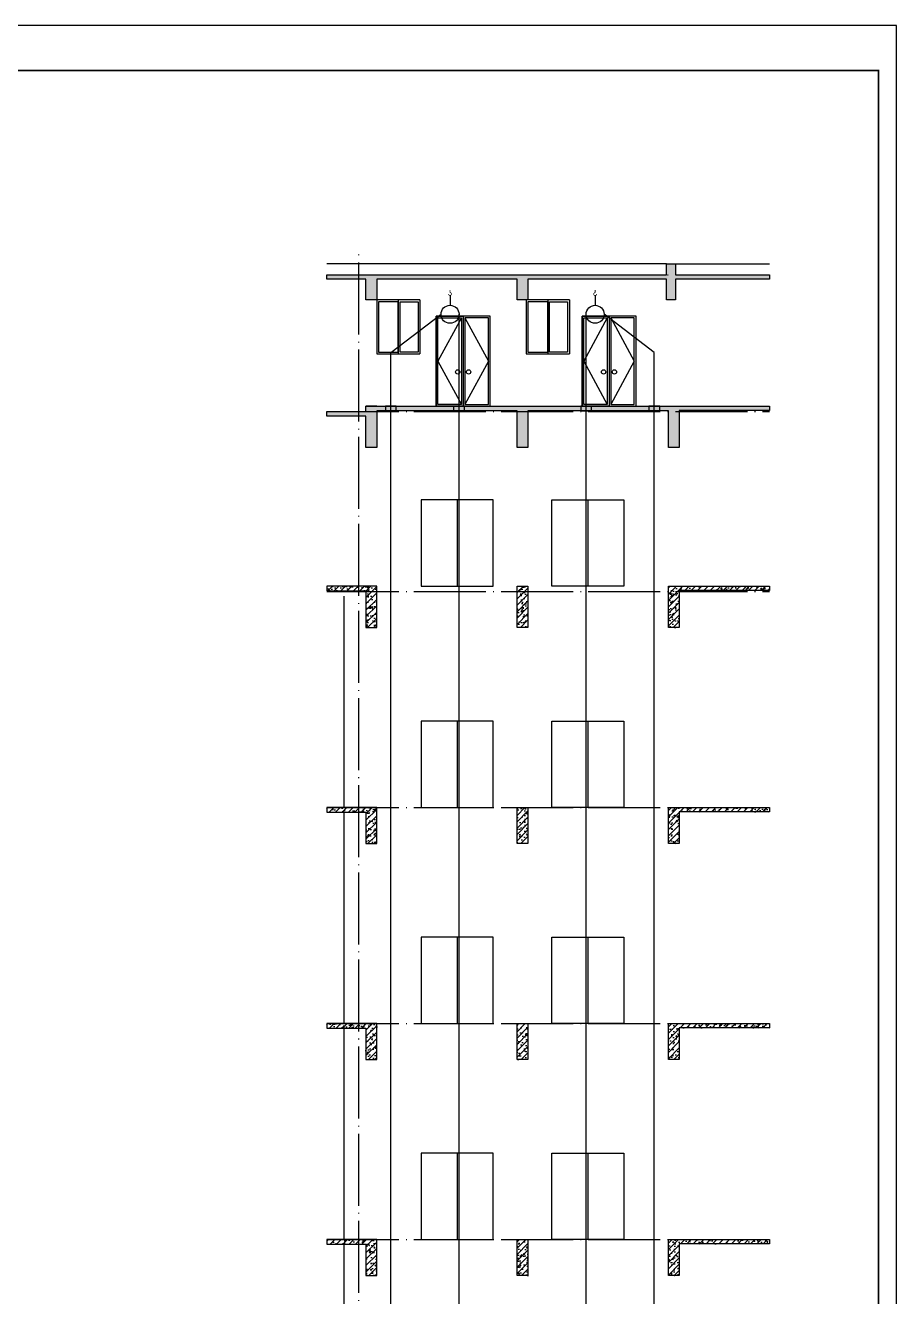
# Model space of a CAD drawing. Extents: x 6843040 to 15500510, y -6507076 to -4940511.
# Drawn here: x 7805417 to 7829606, y -6064903 to -6029593 of the extents above; entities that cross this region are included whole.
import ezdxf

# ---------------------------------------------------------------- set-up
doc = ezdxf.new("R2010")
doc.units = 0
doc.header["$LTSCALE"] = 1000
doc.header["$MEASUREMENT"] = 0
doc.linetypes.add('DOTE', pattern=[2.42, 2, -0.2, 0.02, -0.2])
for name, color, linetype in [('COLUMN', 10, 'Continuous'), ('DOTE', 8, 'DOTE'), ('E_LINE_4', 5, 'Continuous'), ('E_LINE_5', 8, 'Continuous'), ('PUB_HATCH', 8, 'Continuous'), ('PUB_TITLE', 4, 'Continuous'), ('STAIR', 2, 'Continuous'), ('WINDOW', 4, 'Continuous')]:
    doc.layers.add(name, color=color, linetype=linetype)
pattern_1 = [(45, (0, 0), (-88.3883476, 88.3883476), []), (50, (0, 0), (358.630091, -31.3760675), [37.5, -412.5]), (355, (0, 0), (-69.375667, 376.096067), [30, -330]), (100.4514, (29.9, -2.6), (289.254691, 344.719771), [31.870095, -350.571056]), (46.1842, (0, 100), (533.620524, -82.759507), [56.25, -618.75]), (96.6356, (44.47, 93.1), (467.331353, 487.058935), [47.805144, -525.8565]), (351.1842, (0, 100), (467.330973, 487.0593), [45, -495]), (21, (50, 75), (298.453526, -201.309445), [37.5, -412.5]), (326, (50, 75), (121.657666, 362.575023), [30, -330]), (71.4514, (74.87, 58.22), (420.111314, 161.265248), [31.870095, -350.571056]), (37.5, (0, 0), (6.0799277, 166.4469269), [0, -326, 0, -335, 0, -331.25]), (7.5, (0, 0), (131.5347687, 197.205856), [0, -191, 0, -318.5, 0, -126.25]), (327.5, (-111.5, 0), (266.911218, -11.2774359), [0, -125, 0, -390, 0, -517.5]), (317.5, (-161.5, 0), (291.5930847, 50.052491), [0, -162.5, 0, -259, 0, -367.5])]

msp = doc.modelspace()

# ---------------------------------------------------------------- hatches: boundary and pattern name
at = {"layer": 'PUB_HATCH'}
h = msp.add_hatch(dxfattribs=at)
h.set_pattern_fill('钢筋混凝土', color=256, scale=50, style=0)
h.set_pattern_definition(pattern_1)
h.paths.add_polyline_path([(7819371.3, -6036639.6), (7819371.3, -6037219.5), (7819071.3, -6037219.5), (7819071.3, -6036639.6), (7815171.3, -6036639.6), (7815171.3, -6037219.5), (7814871.3, -6037219.5), (7814871.3, -6036639.6), (7813785.1, -6036639.6), (7813785.1, -6036519.5), (7823221.3, -6036519.5), (7823221.3, -6036219.5), (7823471.3, -6036219.5), (7823471.3, -6036312.4), (7823471.3, -6036519.5), (7826072.9, -6036519.5), (7826072.9, -6036639.5), (7823471.3, -6036639.5), (7823471.3, -6037213.5), (7823221.3, -6037213.5), (7823221.3, -6036639.6)])
h = msp.add_hatch(dxfattribs=at)
h.set_pattern_fill('钢筋混凝土', color=256, scale=50, style=0)
h.set_pattern_definition(pattern_1)
h.paths.add_polyline_path([(7815171.3, -6040299.5), (7815171.3, -6041319.5), (7814871.3, -6041319.5), (7814871.3, -6040449.5), (7813785.1, -6040449.5), (7813785.1, -6040319.5), (7814871.3, -6040319.5), (7814871.3, -6040169.5), (7823471.3, -6040169.5), (7826072.9, -6040169.5), (7826072.9, -6040289.5), (7823571.3, -6040289.5), (7823571.3, -6041319.5), (7823271.3, -6041319.5), (7823271.3, -6040299.5), (7819371.3, -6040299.5), (7819371.3, -6041319.5), (7819071.3, -6041319.5), (7819071.3, -6040299.5)])
h = msp.add_hatch(dxfattribs=at)
h.set_pattern_fill('钢筋混凝土', color=256, scale=50, style=0)
h.set_pattern_definition(pattern_1)
h.paths.add_polyline_path([(7815171.3, -6045169.5), (7813785.1, -6045169.5), (7813785.1, -6045299.5), (7814871.3, -6045299.5), (7814871.3, -6046319.5), (7815171.3, -6046319.5)])
h = msp.add_hatch(dxfattribs=at)
h.set_pattern_fill('钢筋混凝土', color=256, scale=50, style=0)
h.set_pattern_definition(pattern_1)
h.paths.add_polyline_path([(7819371.3, -6045169.5), (7819371.3, -6046319.5), (7819071.3, -6046319.5), (7819071.3, -6045169.5)])
h = msp.add_hatch(dxfattribs=at)
h.set_pattern_fill('钢筋混凝土', color=256, scale=50, style=0)
h.set_pattern_definition(pattern_1)
h.paths.add_polyline_path([(7823271.3, -6046319.5), (7823271.3, -6045169.5), (7826072.9, -6045169.5), (7826072.9, -6045289.5), (7823571.3, -6045289.5), (7823571.3, -6046319.5)])
h = msp.add_hatch(dxfattribs=at)
h.set_pattern_fill('钢筋混凝土', color=256, scale=50, style=0)
h.set_pattern_definition(pattern_1)
h.paths.add_polyline_path([(7815171.3, -6051319.5), (7813785.1, -6051319.5), (7813785.1, -6051449.5), (7814871.3, -6051449.5), (7814871.3, -6052319.5), (7815171.3, -6052319.5)])
h = msp.add_hatch(dxfattribs=at)
h.set_pattern_fill('钢筋混凝土', color=256, scale=50, style=0)
h.set_pattern_definition(pattern_1)
h.paths.add_polyline_path([(7819371.3, -6051319.5), (7819371.3, -6052319.5), (7819071.3, -6052319.5), (7819071.3, -6051319.5)])
h = msp.add_hatch(dxfattribs=at)
h.set_pattern_fill('钢筋混凝土', color=256, scale=50, style=0)
h.set_pattern_definition(pattern_1)
h.paths.add_polyline_path([(7823271.3, -6052319.5), (7823271.3, -6051319.5), (7826072.9, -6051319.5), (7826072.9, -6051439.5), (7823571.3, -6051439.5), (7823571.3, -6052319.5)])
h = msp.add_hatch(dxfattribs=at)
h.set_pattern_fill('钢筋混凝土', color=256, scale=50, style=0)
h.set_pattern_definition(pattern_1)
h.paths.add_polyline_path([(7815171.3, -6057319.5), (7813785.1, -6057319.5), (7813785.1, -6057449.5), (7814871.3, -6057449.5), (7814871.3, -6058319.5), (7815171.3, -6058319.5)])
h = msp.add_hatch(dxfattribs=at)
h.set_pattern_fill('钢筋混凝土', color=256, scale=50, style=0)
h.set_pattern_definition(pattern_1)
h.paths.add_polyline_path([(7819371.3, -6057319.5), (7819371.3, -6058319.5), (7819071.3, -6058319.5), (7819071.3, -6057319.5)])
h = msp.add_hatch(dxfattribs=at)
h.set_pattern_fill('钢筋混凝土', color=256, scale=50, style=0)
h.set_pattern_definition(pattern_1)
h.paths.add_polyline_path([(7823271.3, -6058319.5), (7823271.3, -6057319.5), (7826072.9, -6057319.5), (7826072.9, -6057439.5), (7823571.3, -6057439.5), (7823571.3, -6058319.5)])
h = msp.add_hatch(dxfattribs=at)
h.set_pattern_fill('钢筋混凝土', color=256, scale=50, style=0)
h.set_pattern_definition(pattern_1)
h.paths.add_polyline_path([(7815171.3, -6063319.5), (7813785.1, -6063319.5), (7813785.1, -6063449.5), (7814871.3, -6063449.5), (7814871.3, -6064319.5), (7815171.3, -6064319.5)])
h = msp.add_hatch(dxfattribs=at)
h.set_pattern_fill('钢筋混凝土', color=256, scale=50, style=0)
h.set_pattern_definition(pattern_1)
h.paths.add_polyline_path([(7819371.3, -6063319.5), (7819371.3, -6064319.5), (7819071.3, -6064319.5), (7819071.3, -6063319.5)])
h = msp.add_hatch(dxfattribs=at)
h.set_pattern_fill('钢筋混凝土', color=256, scale=50, style=0)
h.set_pattern_definition(pattern_1)
h.paths.add_polyline_path([(7823271.3, -6064319.5), (7823271.3, -6063319.5), (7826072.9, -6063319.5), (7826072.9, -6063439.5), (7823571.3, -6063439.5), (7823571.3, -6064319.5)])

# ---------------------------------------------------------------- linework, layer by layer
at = {"layer": 'COLUMN'}
for points in [[(7819371.3, -6036639.6), (7819371.3, -6037219.5), (7819071.3, -6037219.5), (7819071.3, -6036639.6), (7815171.3, -6036639.6), (7815171.3, -6037219.5), (7814871.3, -6037219.5), (7814871.3, -6036639.6), (7813785.1, -6036639.6), (7813785.1, -6036519.5), (7823221.3, -6036519.5), (7823221.3, -6036219.5), (7823471.3, -6036219.5), (7823471.3, -6036312.4), (7823471.3, -6036519.5), (7826072.9, -6036519.5), (7826072.9, -6036639.5), (7823471.3, -6036639.5), (7823471.3, -6037213.5), (7823221.3, -6037213.5), (7823221.3, -6036639.6), (7819371.3, -6036639.6)], [(7815171.3, -6040299.5), (7815171.3, -6041319.5), (7814871.3, -6041319.5), (7814871.3, -6040449.5), (7813785.1, -6040449.5), (7813785.1, -6040319.5), (7814871.3, -6040319.5), (7814871.3, -6040169.5), (7823471.3, -6040169.5), (7823471.3, -6040169.5), (7826072.9, -6040169.5), (7826072.9, -6040289.5), (7823571.3, -6040289.5), (7823571.3, -6041319.5), (7823271.3, -6041319.5), (7823271.3, -6040299.5), (7819371.3, -6040299.5), (7819371.3, -6041319.5), (7819071.3, -6041319.5), (7819071.3, -6040299.5), (7815171.3, -6040299.5)], [(7815171.3, -6040169.5), (7814871.3, -6040169.5)]]:
    msp.add_lwpolyline(points, dxfattribs=at)
for points in [[(7815171.3, -6045169.5), (7813785.1, -6045169.5), (7813785.1, -6045299.5), (7814871.3, -6045299.5), (7814871.3, -6046319.5), (7815171.3, -6046319.5)], [(7819371.3, -6045169.5), (7819371.3, -6046319.5), (7819071.3, -6046319.5), (7819071.3, -6045169.5)], [(7823271.3, -6046319.5), (7823271.3, -6045169.5), (7826072.9, -6045169.5), (7826072.9, -6045289.5), (7823571.3, -6045289.5), (7823571.3, -6046319.5)], [(7815171.3, -6051319.5), (7813785.1, -6051319.5), (7813785.1, -6051449.5), (7814871.3, -6051449.5), (7814871.3, -6052319.5), (7815171.3, -6052319.5)], [(7819371.3, -6051319.5), (7819371.3, -6052319.5), (7819071.3, -6052319.5), (7819071.3, -6051319.5)], [(7823271.3, -6052319.5), (7823271.3, -6051319.5), (7826072.9, -6051319.5), (7826072.9, -6051439.5), (7823571.3, -6051439.5), (7823571.3, -6052319.5)], [(7815171.3, -6057319.5), (7813785.1, -6057319.5), (7813785.1, -6057449.5), (7814871.3, -6057449.5), (7814871.3, -6058319.5), (7815171.3, -6058319.5)], [(7819371.3, -6057319.5), (7819371.3, -6058319.5), (7819071.3, -6058319.5), (7819071.3, -6057319.5)], [(7823271.3, -6058319.5), (7823271.3, -6057319.5), (7826072.9, -6057319.5), (7826072.9, -6057439.5), (7823571.3, -6057439.5), (7823571.3, -6058319.5)], [(7815171.3, -6063319.5), (7813785.1, -6063319.5), (7813785.1, -6063449.5), (7814871.3, -6063449.5), (7814871.3, -6064319.5), (7815171.3, -6064319.5)], [(7819371.3, -6063319.5), (7819371.3, -6064319.5), (7819071.3, -6064319.5), (7819071.3, -6063319.5)], [(7823271.3, -6064319.5), (7823271.3, -6063319.5), (7826072.9, -6063319.5), (7826072.9, -6063439.5), (7823571.3, -6063439.5), (7823571.3, -6064319.5)]]:
    msp.add_lwpolyline(points, close=True, dxfattribs=at)
at = {"layer": 'DOTE'}
msp.add_line((7814670.9, -6079318.5), (7814670.9, -6035955.5), dxfattribs=at)
for points in [[(7813785.1, -6036519.5), (7826072.9, -6036519.5)], [(7813785.1, -6040319.5), (7826072.9, -6040319.5)], [(7813785.1, -6045319.5), (7826072.9, -6045319.5)], [(7813785.1, -6051319.5), (7826072.9, -6051319.5)], [(7813785.1, -6057319.5), (7826072.9, -6057319.5)], [(7813785.1, -6063319.5), (7826072.9, -6063319.5)]]:
    msp.add_lwpolyline(points, dxfattribs=at)
at = {"layer": 'E_LINE_4'}
for points in [[(7814271.9, -6051319.5), (7814271.9, -6045449.5)], [(7814271.9, -6057319.5), (7814271.9, -6051449.5)], [(7814271.9, -6063319.5), (7814271.9, -6057449.5)], [(7814271.9, -6069319.5), (7814271.9, -6063449.5)]]:
    msp.add_lwpolyline(points, dxfattribs=at)
at = {"layer": 'E_LINE_5'}
for p, q in [((7815171.3, -6037219.5), (7815171.3, -6038719.5)), ((7816371.3, -6037219.5), (7816371.3, -6038719.5)), ((7819321.3, -6037219.5), (7819321.3, -6038719.5)), ((7820521.3, -6037219.5), (7820521.3, -6038719.5)), ((7815171.3, -6038719.5), (7816371.3, -6038719.5)), ((7819321.3, -6038719.5), (7820521.3, -6038719.5))]:
    msp.add_line(p, q, dxfattribs=at)
for points in [[(7823221.3, -6036219.5), (7813785.1, -6036219.5)], [(7823471.3, -6036219.5), (7826072.9, -6036219.5)], [(7824071.3, -6036519.5), (7826072.9, -6036519.5)], [(7816371.3, -6037219.5), (7815171.3, -6037219.5)], [(7815771.3, -6037219.5), (7815771.3, -6038719.5)], [(7820521.3, -6037219.5), (7819321.3, -6037219.5)], [(7819921.3, -6037219.5), (7819921.3, -6038719.5)], [(7817521.3, -6037719.5), (7816872.5, -6038917), (7817521.3, -6040119.5)], [(7817571.3, -6037669.5), (7817571.3, -6040169.5)], [(7817571.3, -6037669.5), (7817571.3, -6040169.5)], [(7817621.3, -6037719.5), (7818271.3, -6038919.5), (7817621.3, -6040119.5)], [(7821571.3, -6037719.5), (7820922.5, -6038917), (7821571.3, -6040119.5)], [(7821621.3, -6037669.5), (7821621.3, -6040169.5)], [(7821621.3, -6037669.5), (7821621.3, -6040169.5)], [(7821671.3, -6037719.5), (7822321.3, -6038919.5), (7821671.3, -6040119.5)], [(7814771.3, -6051319.5), (7813785.1, -6051319.5)], [(7814771.3, -6057319.5), (7813785.1, -6057319.5)], [(7814771.3, -6063319.5), (7813785.1, -6063319.5)]]:
    msp.add_lwpolyline(points, dxfattribs=at)
for points in [[(7815771.3, -6037269.5), (7815221.3, -6037269.5), (7815221.3, -6038669.5), (7815771.3, -6038669.5)], [(7815821.3, -6037269.5), (7816321.3, -6037269.5), (7816321.3, -6038669.5), (7815821.3, -6038669.5)], [(7819921.3, -6037269.5), (7819371.3, -6037269.5), (7819371.3, -6038669.5), (7819921.3, -6038669.5)], [(7819971.3, -6037269.5), (7820471.3, -6037269.5), (7820471.3, -6038669.5), (7819971.3, -6038669.5)], [(7818321.3, -6040169.5), (7818321.3, -6037669.5), (7816821.3, -6037669.5), (7816821.3, -6040169.5)], [(7816821.3, -6040169.5), (7816821.3, -6037669.5), (7817571.3, -6037669.5), (7817571.3, -6040169.5)], [(7816871.3, -6040119.5), (7816871.3, -6037719.5), (7817521.3, -6037719.5), (7817521.3, -6040119.5)], [(7818321.3, -6040169.5), (7818321.3, -6037669.5), (7817571.3, -6037669.5), (7817571.3, -6040169.5)], [(7818271.3, -6040119.5), (7818271.3, -6037719.5), (7817621.3, -6037719.5), (7817621.3, -6040119.5)], [(7822371.3, -6040169.5), (7822371.3, -6037669.5), (7820871.3, -6037669.5), (7820871.3, -6040169.5)], [(7820871.3, -6040169.5), (7820871.3, -6037669.5), (7821621.3, -6037669.5), (7821621.3, -6040169.5)], [(7820921.3, -6040119.5), (7820921.3, -6037719.5), (7821571.3, -6037719.5), (7821571.3, -6040119.5)], [(7822371.3, -6040169.5), (7822371.3, -6037669.5), (7821621.3, -6037669.5), (7821621.3, -6040169.5)], [(7822321.3, -6040119.5), (7822321.3, -6037719.5), (7821671.3, -6037719.5), (7821671.3, -6040119.5)]]:
    msp.add_lwpolyline(points, close=True, dxfattribs=at)
for centre in [(7817421.3, -6039219.5), (7817721.3, -6039219.5), (7821471.3, -6039219.5), (7821771.3, -6039219.5)]:
    msp.add_circle(centre, 60, dxfattribs=at)
at = {"layer": 'PUB_TITLE'}
msp.add_lwpolyline([(7787555.5, -6029593.4), (7787555.5, -6089043.4), (7829605.5, -6089043.4), (7829605.5, -6029593.4)], close=True, dxfattribs=at)
at = {"layer": 'PUB_TITLE', "const_width": 50}
msp.add_lwpolyline([(7788055.5, -6030843.4), (7788055.5, -6088543.4), (7829105.5, -6088543.4), (7829105.5, -6030843.4)], close=True, dxfattribs=at)
at = {"layer": 'STAIR'}
for p, q in [((7817206.3, -6037095.6), (7817206.3, -6037368.2)), ((7821236.3, -6037095.6), (7821236.3, -6037368.2)), ((7815563.8, -6038680.7), (7816956.3, -6037618.2)), ((7817456.3, -6071698.3), (7817456.3, -6037618.2)), ((7820986.3, -6071698.3), (7820986.3, -6037618.2)), ((7822878.8, -6038680.7), (7821486.3, -6037618.2)), ((7815563.8, -6074217.8), (7815563.8, -6038680.7)), ((7822878.8, -6074217.8), (7822878.8, -6038680.7))]:
    msp.add_line(p, q, dxfattribs=at)
at = {"layer": 'STAIR', "const_width": 20}
for points in [[(7817206.3, -6036945.6), (7817206.3, -6037015.6, -2.4142136), (7817166.3, -6037055.6)], [(7821236.3, -6036945.6), (7821236.3, -6037015.6, 2.4142136), (7821276.3, -6037055.6)]]:
    msp.add_lwpolyline(points, format="xyb", dxfattribs=at)
at = {"layer": 'STAIR'}
for points in [[(7815713.8, -6040169.5), (7815413.8, -6040169.5), (7815413.8, -6040299.5), (7815563.8, -6040299.5), (7815713.8, -6040299.5), (7815713.8, -6040169.5)], [(7817606.3, -6040169.5), (7817306.3, -6040169.5), (7817306.3, -6040299.5), (7817456.3, -6040299.5), (7817606.3, -6040299.5), (7817606.3, -6040169.5)], [(7821136.3, -6040169.5), (7820836.3, -6040169.5), (7820836.3, -6040299.5), (7820986.3, -6040299.5), (7821136.3, -6040299.5), (7821136.3, -6040169.5)], [(7823028.8, -6040169.5), (7822728.8, -6040169.5), (7822728.8, -6040299.5), (7822878.8, -6040299.5), (7823028.8, -6040299.5), (7823028.8, -6040169.5)]]:
    msp.add_lwpolyline(points, dxfattribs=at)
for centre in [(7817206.3, -6037618.2), (7821236.3, -6037618.2)]:
    msp.add_circle(centre, 250, dxfattribs=at)
at = {"layer": 'WINDOW'}
for points in [[(7816406.3, -6045169.5), (7818406.3, -6045169.5), (7818406.3, -6042769.5), (7816406.3, -6042769.5)], [(7822036.3, -6045169.5), (7820036.3, -6045169.5), (7820036.3, -6042769.5), (7822036.3, -6042769.5)], [(7816406.3, -6051319.5), (7818406.3, -6051319.5), (7818406.3, -6048919.5), (7816406.3, -6048919.5)], [(7822036.3, -6051319.5), (7820036.3, -6051319.5), (7820036.3, -6048919.5), (7822036.3, -6048919.5)], [(7816406.3, -6057319.5), (7818406.3, -6057319.5), (7818406.3, -6054919.5), (7816406.3, -6054919.5)], [(7822036.3, -6057319.5), (7820036.3, -6057319.5), (7820036.3, -6054919.5), (7822036.3, -6054919.5)], [(7816406.3, -6063319.5), (7818406.3, -6063319.5), (7818406.3, -6060919.5), (7816406.3, -6060919.5)], [(7822036.3, -6063319.5), (7820036.3, -6063319.5), (7820036.3, -6060919.5), (7822036.3, -6060919.5)]]:
    msp.add_lwpolyline(points, close=True, dxfattribs=at)
for points in [[(7817406.3, -6042769.5), (7817406.3, -6045169.5)], [(7821036.3, -6042769.5), (7821036.3, -6045169.5)], [(7817406.3, -6048919.5), (7817406.3, -6051319.5)], [(7821036.3, -6048919.5), (7821036.3, -6051319.5)], [(7817406.3, -6054919.5), (7817406.3, -6057319.5)], [(7821036.3, -6054919.5), (7821036.3, -6057319.5)], [(7817406.3, -6060919.5), (7817406.3, -6063319.5)], [(7821036.3, -6060919.5), (7821036.3, -6063319.5)]]:
    msp.add_lwpolyline(points, dxfattribs=at)

doc.saveas('drawing.dxf')
